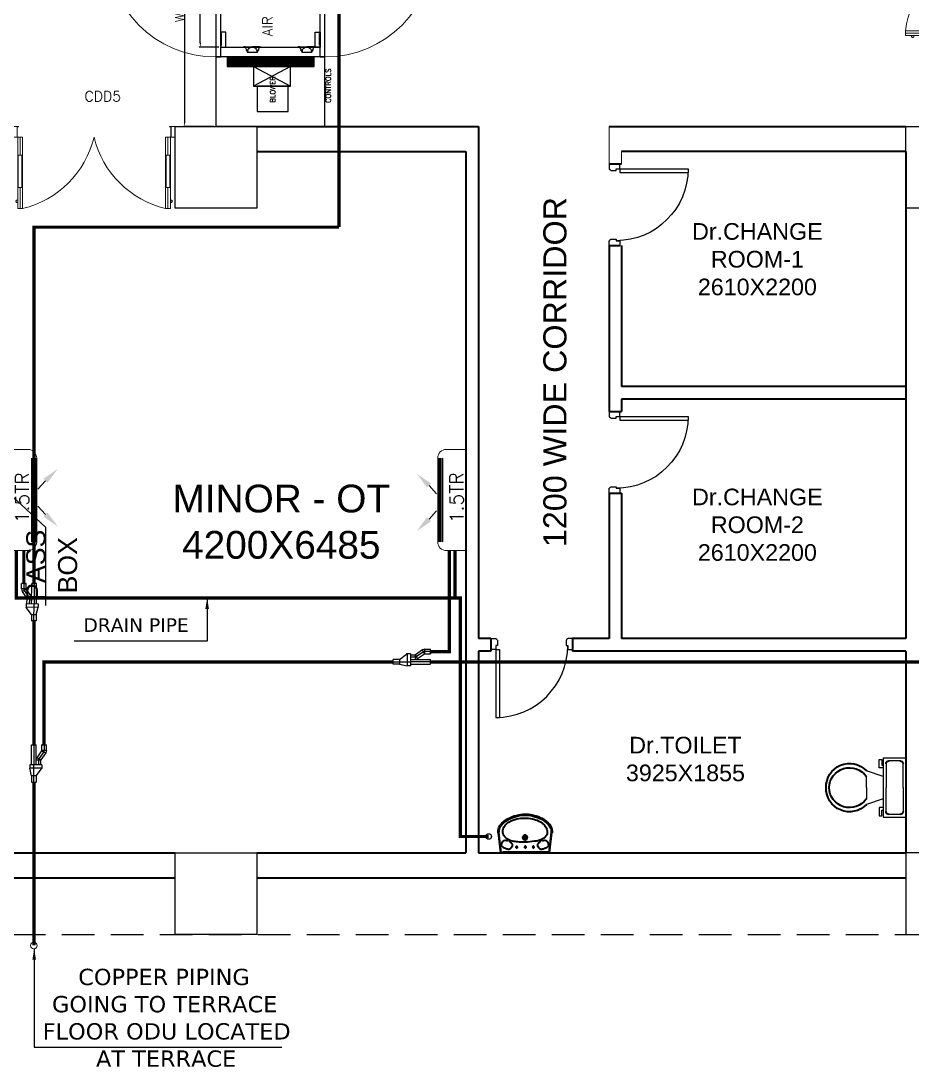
# Model space of a CAD drawing. Extents: x 3550807 to 4078732, y -628171 to -515859.
# Drawn here: x 3939848 to 3948032, y -540371 to -530760 of the extents above; entities that cross this region are included whole.
import ezdxf
from ezdxf.enums import TextEntityAlignment as Align

# ---------------------------------------------------------------- set-up
doc = ezdxf.new("R2010")
doc.units = 0
doc.header["$LTSCALE"] = 6
doc.header["$MEASUREMENT"] = 0
doc.linetypes.add('HIDDEN', pattern=[0.375, 0.25, -0.125])
doc.layers.get('0').update_dxf_attribs({"linetype": 'CONTINUOUS'})
doc.layers.get('Defpoints').update_dxf_attribs({"linetype": 'CONTINUOUS'})
for name, color, linetype, lineweight in [('1200 Door', 144, 'CONTINUOUS', 5), ('1Y-JOINT', 1, 'CONTINUOUS', 25), ('Double Leaf Door', 4, 'CONTINUOUS', 18), ('M-VRF- CKT', 5, 'CONTINUOUS', 30), ('MEP_HVAC_VRF_COPPER_PIPE', 6, 'CONTINUOUS', 9), ('vrf', 6, 'CONTINUOUS', 30), ('WALL', 10, 'CONTINUOUS', 35), ('WIN', 151, 'CONTINUOUS', 9)]:
    doc.layers.add(name, color=color, linetype=linetype, lineweight=lineweight)
for name, color, linetype in [('AC CKT-8', 110, 'CONTINUOUS'), ('AC-AHU', 7, 'CONTINUOUS'), ('AIR SHOWER', 7, 'CONTINUOUS'), ('Chajja', 7, 'CONTINUOUS'), ('COL', 5, 'CONTINUOUS'), ('DIM', 7, 'CONTINUOUS'), ('DOOR', 44, 'CONTINUOUS'), ('HTL-COPPER PIPE', 6, 'CONTINUOUS'), ('HVAC_HI-WALL_1.5TR', 5, 'CONTINUOUS'), ('MEP_HVAC_DRAIN_PIPE', 7, 'CONTINUOUS'), ('MEP_HVAC_TEXT', 7, 'CONTINUOUS')]:
    doc.layers.add(name, color=color, linetype=linetype)
doc.styles.add('ARIAL', font='arial.ttf')
doc.styles.add('ROMANS', font='romans.shx')
doc.styles.get("Standard").update_dxf_attribs({"font": 'SIMPLEX'})
doc.styles.add('VERDANA', font='verdana.ttf')
doc.dimstyles.new('BIGDFD', dxfattribs={"dimtxt": 8, "dimasz": 4, "dimexe": 1, "dimexo": 2, "dimtad": 1, "dimlfac": 10, "dimtxsty": 'Standard', "dimcen": 2.5, "dimclrd": 5, "dimclre": 3, "dimclrt": 1, "dimadec": 0, "dimazin": 0, "dimtfac": 1, "dimtmove": 0, "dimatfit": 3, "dimfxl": 0, "dimarcsym": 0})
doc.dimstyles.new('BIGDFD$0', dxfattribs={"dimtxt": 8, "dimasz": 4, "dimexe": 1, "dimexo": 2, "dimtad": 1, "dimlfac": 10, "dimtxsty": 'Standard', "dimcen": 2.5, "dimclrd": 5, "dimclre": 3, "dimclrt": 1, "dimadec": 0, "dimazin": 0, "dimtfac": 1, "dimtmove": 0, "dimatfit": 3, "dimfxl": 0, "dimarcsym": 0})
doc.dimstyles.new('TEXT', dxfattribs={"dimscale": 0, "dimtxt": 500, "dimasz": 100, "dimexe": 75, "dimexo": 100, "dimgap": 50, "dimtad": 0, "dimdec": 0, "dimzin": 0, "dimdsep": 46, "dimtxsty": 'ARIAL', "dimblk": 'OBLIQUE', "dimcen": 0.09, "dimdle": 100, "dimclrd": 256, "dimclre": 256, "dimclrt": 6, "dimadec": 0, "dimazin": 0, "dimtfac": 1, "dimtdec": 0, "dimtofl": 0, "dimtmove": 2, "dimatfit": 3, "dimfxl": 0, "dimfrac": 2, "dimtolj": 1, "dimtzin": 0, "dimarcsym": 0})

# ---------------------------------------------------------------- blocks, each defined once
blk = doc.blocks.new('_Oblique')
at = {"color": 0, "linetype": 'ByBlock', "lineweight": -2}
blk.add_line((-0.5, -0.5), (0.5, 0.5), dxfattribs=at)
blk = doc.blocks.new('750')
at = {"layer": 'DOOR', "color": 8}
for p, q in [((-50, 705), (-47.5, 705)), ((-35, 690), (-35, 692.5)), ((-50, 45), (-47.5, 45)), ((-35, 60), (-35, 57.5)), ((50, 45), (50, 80)), ((50, 80), (675, 80)), ((50, 45), (675, 45)), ((675, 45), (675, 80))]:
    blk.add_line(p, q, dxfattribs=at)
for points in [[(15, 690), (15, 705), (50, 705), (50, 750), (-50, 750), (-50, 705)], [(-35, 690), (15, 690)], [(15, 60), (15, 45), (50, 45), (50, 0), (-50, 0), (-50, 45)], [(-35, 60), (15, 60)]]:
    blk.add_lwpolyline(points, dxfattribs=at)
for centre, radius, start, end in [((-35, 705), 12.5, 180, 270), ((15, 45), 660, 0, 90), ((-35, 45), 12.5, 90, 180)]:
    blk.add_arc(centre, radius, start, end, dxfattribs=at)
blk = doc.blocks.new('1500x2100x100 DD')
at = {"layer": 'Double Leaf Door'}
for points in [[(49.2, 263.9), (54.1, 263.9), (54.1, 560.4), (49.2, 560.4)], [(92.8, 560.4), (87.8, 560.4), (87.8, 263.9), (92.8, 263.9)], [(1407.2, 560.4), (1412.2, 560.4), (1412.2, 263.9), (1407.2, 263.9)], [(1450.8, 263.9), (1445.9, 263.9), (1445.9, 560.4), (1450.8, 560.4)]]:
    blk.add_hatch(color=6, dxfattribs=at).paths.add_polyline_path(points)
at = {"layer": 'Double Leaf Door', "color": 8}
for p, q in [((34.8, 696.7), (34.8, 678.8)), ((49.2, 698.7), (36.7, 698.7)), ((36.7, 676.8), (49.2, 676.8)), ((49.2, 100), (49.2, 754.2)), ((49.2, 754.2), (92.8, 754.2)), ((49.2, 698.7), (49.2, 676.8)), ((71, 560.4), (71, 754.2)), ((92.8, 754.2), (92.8, 100)), ((1450.8, 754.2), (1407.2, 754.2)), ((1407.2, 754.2), (1407.2, 100)), ((1429, 560.4), (1429, 754.2)), ((1450.8, 100), (1450.8, 754.2)), ((1450.8, 698.7), (1463.3, 698.7)), ((1450.8, 698.7), (1450.8, 676.8)), ((1463.3, 676.8), (1450.8, 676.8)), ((1465.2, 696.7), (1465.2, 678.8)), ((71, 100), (71, 263.9)), ((1429, 100), (1429, 263.9)), ((5, 100), (5, 0)), ((45.2, 100), (5, 100)), ((7, 98), (7, 2)), ((43.2, 98), (7, 98)), ((43.2, 3), (43.2, 98)), ((45.2, 5), (45.2, 100)), ((92.8, 100), (49.2, 100)), ((1407.2, 100), (1450.8, 100)), ((1454.8, 5), (1454.8, 100)), ((1454.8, 100), (1495, 100)), ((1456.8, 3), (1456.8, 98)), ((1456.8, 98), (1493, 98)), ((1493, 98), (1493, 2)), ((1495, 100), (1495, 0)), ((5, 0), (45.2, 0)), ((7, 2), (45.2, 2)), ((55.1, 3), (43.2, 3)), ((57.1, 5), (45.2, 5)), ((45.2, 2), (55.1, 2)), ((45.2, 0), (57.1, 0)), ((55.1, 2), (55.1, 3)), ((57.1, 0), (57.1, 5)), ((1442.9, 0), (1442.9, 5)), ((1442.9, 5), (1454.8, 5)), ((1454.8, 0), (1442.9, 0)), ((1444.9, 2), (1444.9, 3)), ((1444.9, 3), (1456.8, 3)), ((1454.8, 2), (1444.9, 2)), ((1493, 2), (1454.8, 2)), ((1495, 0), (1454.8, 0))]:
    blk.add_line(p, q, dxfattribs=at)
at = {"layer": 'Double Leaf Door', "color": 6}
for p, q in [((92.8, 560.4), (49.2, 560.4)), ((49.2, 560.4), (49.2, 263.9)), ((54.1, 263.9), (54.1, 560.4)), ((87.8, 263.9), (87.8, 560.4)), ((92.8, 263.9), (92.8, 560.4)), ((1407.2, 263.9), (1407.2, 560.4)), ((1407.2, 560.4), (1450.8, 560.4)), ((1412.2, 263.9), (1412.2, 560.4)), ((1445.9, 263.9), (1445.9, 560.4)), ((1450.8, 560.4), (1450.8, 263.9)), ((49.2, 263.9), (92.8, 263.9)), ((1450.8, 263.9), (1407.2, 263.9))]:
    blk.add_line(p, q, dxfattribs=at)
at = {"layer": 'Double Leaf Door', "color": 6, "ltscale": 100}
for p, q in [((87.8, 560.4), (87.8, 263.9)), ((1412.2, 560.4), (1412.2, 263.9))]:
    blk.add_line(p, q, dxfattribs=at)
at = {"layer": 'Double Leaf Door', "color": 6}
for points in [[(49.2, 560.4), (49.2, 263.9), (54.1, 263.9), (54.1, 560.4), (49.2, 560.4)], [(92.8, 560.4), (92.8, 263.9), (87.8, 263.9), (87.8, 560.4), (92.8, 560.4)], [(1407.2, 560.4), (1407.2, 263.9), (1412.2, 263.9), (1412.2, 560.4), (1407.2, 560.4)], [(1450.8, 560.4), (1450.8, 263.9), (1445.9, 263.9), (1445.9, 560.4), (1450.8, 560.4)]]:
    blk.add_lwpolyline(points, dxfattribs=at)
at = {"layer": 'Double Leaf Door', "ltscale": 5000}
for points in [[(49.2, 560.4), (49.2, 263.9), (54.1, 263.9), (54.1, 560.4), (49.2, 560.4)], [(1450.8, 560.4), (1450.8, 263.9), (1445.9, 263.9), (1445.9, 560.4), (1450.8, 560.4)]]:
    blk.add_lwpolyline(points, dxfattribs=at)
at = {"layer": 'Double Leaf Door', "color": 8}
for centre, radius, start, end in [((34.8, 687.7), 3.72, 90, 270), ((36.7, 696.7), 1.98, 90, 180), ((36.7, 678.8), 1.98, 180, 270), ((-111.3, -108), 886, 13.57447, 76.68363), ((1611.3, -108), 886, 103.31637, 166.42553), ((1463.3, 696.7), 1.98, 0, 90), ((1463.3, 678.8), 1.98, 270, 0), ((1465.2, 687.7), 3.72, 270, 90)]:
    blk.add_arc(centre, radius, start, end, dxfattribs=at)
blk = doc.blocks.new('1800x80')
at = {"layer": 'Double Leaf Door'}
for points in [[(101770.4, -25417.9), (101775.3, -25417.9), (101775.3, -25121.4), (101770.4, -25121.4)], [(101814, -25121.4), (101809.1, -25121.4), (101809.1, -25417.9), (101814, -25417.9)], [(103113.4, -25121.4), (103118.4, -25121.4), (103118.4, -25417.9), (103113.4, -25417.9)], [(103157.1, -25417.9), (103152.1, -25417.9), (103152.1, -25121.4), (103157.1, -25121.4)]]:
    blk.add_hatch(color=6, dxfattribs=at).paths.add_polyline_path(points)
at = {"layer": 'Double Leaf Door', "color": 8}
for p, q in [((101756, -24985.1), (101756, -25003.1)), ((101770.4, -24983.1), (101758, -24983.1)), ((101770.4, -25581.8), (101770.4, -24927.6)), ((101770.4, -24927.6), (101814, -24927.6)), ((101770.4, -24983.1), (101770.4, -25005)), ((101792.2, -25121.4), (101792.2, -24927.6)), ((101814, -24927.6), (101814, -25581.8)), ((103157.1, -24927.6), (103113.4, -24927.6)), ((103113.4, -24927.6), (103113.4, -25581.8)), ((103135.3, -25121.4), (103135.3, -24927.6)), ((103157.1, -25581.8), (103157.1, -24927.6)), ((103157.1, -24983.1), (103169.5, -24983.1)), ((103157.1, -24983.1), (103157.1, -25005)), ((103171.5, -24985.1), (103171.5, -25003.1)), ((101758, -25005), (101770.4, -25005)), ((103169.5, -25005), (103157.1, -25005)), ((101792.2, -25581.8), (101792.2, -25417.9)), ((103135.3, -25581.8), (103135.3, -25417.9)), ((101726.2, -25581.8), (101726.2, -25681.8)), ((101766.4, -25581.8), (101726.2, -25581.8)), ((101728.2, -25583.8), (101728.2, -25679.8)), ((101764.4, -25583.8), (101728.2, -25583.8)), ((101764.4, -25678.9), (101764.4, -25583.8)), ((101766.4, -25676.9), (101766.4, -25581.8)), ((101814, -25581.8), (101770.4, -25581.8)), ((103113.4, -25581.8), (103157.1, -25581.8)), ((103161.1, -25676.9), (103161.1, -25581.8)), ((103161.1, -25581.8), (103201.2, -25581.8)), ((103163, -25678.9), (103163, -25583.8)), ((103163, -25583.8), (103199.3, -25583.8)), ((103199.3, -25583.8), (103199.3, -25679.8)), ((103201.2, -25581.8), (103201.2, -25681.8)), ((101726.2, -25681.8), (101766.4, -25681.8)), ((101728.2, -25679.8), (101766.4, -25679.8)), ((101776.3, -25678.9), (101764.4, -25678.9)), ((101778.3, -25676.9), (101766.4, -25676.9)), ((101766.4, -25679.8), (101776.3, -25679.8)), ((101766.4, -25681.8), (101778.3, -25681.8)), ((101776.3, -25679.8), (101776.3, -25678.9)), ((101778.3, -25681.8), (101778.3, -25676.9)), ((103149.1, -25681.8), (103149.1, -25676.9)), ((103149.1, -25676.9), (103161.1, -25676.9)), ((103161.1, -25681.8), (103149.1, -25681.8)), ((103151.1, -25679.8), (103151.1, -25678.9)), ((103151.1, -25678.9), (103163, -25678.9)), ((103161.1, -25679.8), (103151.1, -25679.8)), ((103199.3, -25679.8), (103161.1, -25679.8)), ((103201.2, -25681.8), (103161.1, -25681.8))]:
    blk.add_line(p, q, dxfattribs=at)
at = {"layer": 'Double Leaf Door', "color": 6}
for p, q in [((101814, -25121.4), (101770.4, -25121.4)), ((101770.4, -25121.4), (101770.4, -25417.9)), ((101775.3, -25417.9), (101775.3, -25121.4)), ((101809.1, -25417.9), (101809.1, -25121.4)), ((101814, -25417.9), (101814, -25121.4)), ((103113.4, -25417.9), (103113.4, -25121.4)), ((103113.4, -25121.4), (103157.1, -25121.4)), ((103118.4, -25417.9), (103118.4, -25121.4)), ((103152.1, -25417.9), (103152.1, -25121.4)), ((103157.1, -25121.4), (103157.1, -25417.9)), ((101770.4, -25417.9), (101814, -25417.9)), ((103157.1, -25417.9), (103113.4, -25417.9))]:
    blk.add_line(p, q, dxfattribs=at)
at = {"layer": 'Double Leaf Door', "color": 6, "ltscale": 100}
for p, q in [((101809.1, -25121.4), (101809.1, -25417.9)), ((103118.4, -25121.4), (103118.4, -25417.9))]:
    blk.add_line(p, q, dxfattribs=at)
at = {"layer": 'Double Leaf Door', "color": 6}
for points in [[(101770.4, -25121.4), (101770.4, -25417.9), (101775.3, -25417.9), (101775.3, -25121.4), (101770.4, -25121.4)], [(101814, -25121.4), (101814, -25417.9), (101809.1, -25417.9), (101809.1, -25121.4), (101814, -25121.4)], [(103113.4, -25121.4), (103113.4, -25417.9), (103118.4, -25417.9), (103118.4, -25121.4), (103113.4, -25121.4)], [(103157.1, -25121.4), (103157.1, -25417.9), (103152.1, -25417.9), (103152.1, -25121.4), (103157.1, -25121.4)]]:
    blk.add_lwpolyline(points, dxfattribs=at)
at = {"layer": 'Double Leaf Door', "ltscale": 5000}
for points in [[(101770.4, -25121.4), (101770.4, -25417.9), (101775.3, -25417.9), (101775.3, -25121.4), (101770.4, -25121.4)], [(103157.1, -25121.4), (103157.1, -25417.9), (103152.1, -25417.9), (103152.1, -25121.4), (103157.1, -25121.4)]]:
    blk.add_lwpolyline(points, dxfattribs=at)
at = {"layer": 'Double Leaf Door', "color": 8}
for centre, radius, start, end in [((101758, -24985.1), 1.98, 90, 180), ((101731.8, -25658.9), 736, 6.01421, 83.58626), ((103143.1, -25606.8), 679.9, 92.50464, 177.89489), ((103169.5, -24985.1), 1.98, 0, 90), ((101756, -24994.1), 3.72, 90, 270), ((101758, -25003.1), 1.98, 180, 270), ((103169.5, -25003.1), 1.98, 270, 0), ((103171.5, -24994.1), 3.72, 270, 90)]:
    blk.add_arc(centre, radius, start, end, dxfattribs=at)
blk = doc.blocks.new('*D24')
at = {"layer": 'AIR SHOWER', "color": 3, "lineweight": -2, "transparency": 16777216}
for p, q in [((72.76, 197.74), (72.76, 215.65)), ((162.76, 197.74), (162.76, 215.65))]:
    blk.add_line(p, q, dxfattribs=at)
at = {"layer": 'AIR SHOWER', "color": 5, "lineweight": -2, "transparency": 16777216}
blk.add_line((76.76, 214.65), (158.76, 214.65), dxfattribs=at)
at = {"layer": 'AIR SHOWER', "color": 5, "linetype": 'ByBlock', "transparency": 16777216}
for points in [[(76.76, 215.31), (76.76, 213.98), (72.76, 214.65)], [(158.76, 213.98), (158.76, 215.31), (162.76, 214.65)]]:
    blk.add_solid(points, dxfattribs=at)
at = {"layer": 'Defpoints', "color": 0, "linetype": 'ByBlock', "transparency": 16777216}
for p in [(162.76, 214.65), (72.76, 195.74), (162.76, 195.74)]:
    blk.add_point(p, dxfattribs=at)
at = {"layer": 'AIR SHOWER', "color": 1, "linetype": 'ByBlock', "transparency": 16777216, "insert": (130.44, 219.27), "char_height": 8, "attachment_point": 5}
blk.add_mtext('W1:900', dxfattribs=at)
blk = doc.blocks.new('*D25')
at = {"layer": 'AIR SHOWER', "color": 3, "lineweight": -2, "transparency": 16777216}
for p, q in [((0, 202.24), (0, 230.07)), ((170, 202.24), (170, 230.07))]:
    blk.add_line(p, q, dxfattribs=at)
at = {"layer": 'AIR SHOWER', "color": 5, "lineweight": -2, "transparency": 16777216}
blk.add_line((166, 229.07), (4, 229.07), dxfattribs=at)
at = {"layer": 'AIR SHOWER', "color": 5, "linetype": 'ByBlock', "transparency": 16777216}
for points in [[(4, 229.74), (4, 228.4), (0, 229.07)], [(166, 228.4), (166, 229.74), (170, 229.07)]]:
    blk.add_solid(points, dxfattribs=at)
at = {"layer": 'Defpoints', "color": 0, "linetype": 'ByBlock', "transparency": 16777216}
for p in [(0, 229.07), (0, 200.24), (170, 200.24)]:
    blk.add_point(p, dxfattribs=at)
at = {"layer": 'AIR SHOWER', "color": 1, "linetype": 'ByBlock', "transparency": 16777216, "insert": (115.34, 233.7), "char_height": 8, "attachment_point": 5}
blk.add_mtext('W:1700', dxfattribs=at)
blk = doc.blocks.new('nolllw new')
for p, q in [((-138.6, 13.9), (-138.1, 15.3)), ((-124.2, 15.9), (-137.1, 15.9)), ((-123.3, 15.4), (-107, -15.4)), ((-112.6, 13.9), (-2.6, 13.9)), ((8.1, 15.4), (-8.1, -15.4)), ((9, 15.9), (22, 15.9)), ((23.4, 13.9), (22.7, 15.9)), ((23.4, 13.9), (22.9, 15.3)), ((-100.3, -15.9), (-106.1, -15.9)), ((-14.9, -15.9), (-9, -15.9))]:
    blk.add_line(p, q)
at = {"color": 19}
for p, q in [((-124.2, 15.9), (-57.6, 15.9)), ((9, 15.9), (-57.6, 15.9)), ((-100.1, -34.1), (-15, -34.1))]:
    blk.add_line(p, q, dxfattribs=at)
at = {"color": 1}
for p, q in [((-74.6, 14.6), (-74.6, 10.7)), ((-40.6, 14.6), (-40.6, 10.7)), ((-100, -26.8), (-100, -34.1)), ((-15.1, -26.8), (-15.1, -34.1))]:
    blk.add_line(p, q, dxfattribs=at)
at = {"color": 3}
for p, q in [((-112.9, -4.5), (-112.9, -13.1)), ((-109.6, -16.1), (-109.9, -16.1)), ((-108.7, -16.7), (-100.8, -33.8)), ((-100.3, -34.1), (-100.1, -34.1)), ((-14.8, -34.1), (-15, -34.1)), ((-6.5, -16.7), (-14.4, -33.8)), ((-5.6, -16.1), (-5.3, -16.1)), ((-2.3, -4.5), (-2.3, -13.1))]:
    blk.add_line(p, q, dxfattribs=at)
for centre, radius, start, end in [((-137.1, 14.9), 1, 90, 159.38096), ((-124.2, 14.9), 1, 27.85965, 90), ((9, 14.9), 1, 90, 152.14035), ((22, 14.9), 1, 20.61904, 90), ((-106.1, -14.9), 1, 207.85965, 270), ((-100.3, -14.9), 1, 270, 343.32611), ((-60.8, -26.8), 40.2, 161.52124, 163.32611), ((-54.4, -26.8), 40.2, 16.67389, 18.47876), ((-14.9, -14.9), 1, 196.67389, 270), ((-9, -14.9), 1, 270, 332.14035)]:
    blk.add_arc(centre, radius, start, end)
at = {"color": 1}
for centre, radius, start, end in [((-60.8, -26.8), 39.2, 111.58911, 180), ((-75.6, 10.7), 1, 291.58911, 0), ((-74.2, 14.5), 0.396, 106.69839, 167.52754), ((-41, 14.5), 0.396, 12.47246, 73.30161), ((-39.6, 10.7), 1, 180, 248.41089), ((-54.4, -26.8), 39.2, 0, 68.41089)]:
    blk.add_arc(centre, radius, start, end, dxfattribs=at)
at = {"color": 3}
for centre, radius, start, end in [((-109.9, -13.1), 3, 180, 270), ((-109.6, -17.1), 1, 24.7129, 90), ((-100.3, -33.6), 0.5, 204.7129, 270), ((-14.8, -33.6), 0.5, 270, 335.2871), ((-5.6, -17.1), 1, 90, 155.2871), ((-5.3, -13.1), 3, 270, 0)]:
    blk.add_arc(centre, radius, start, end, dxfattribs=at)
blk = doc.blocks.new('*D26')
at = {"layer": 'AIR SHOWER', "color": 3, "lineweight": -2, "transparency": 16777216}
for p, q in [((172, 200.24), (208.02, 200.24)), ((172, 100.24), (208.02, 100.24))]:
    blk.add_line(p, q, dxfattribs=at)
at = {"layer": 'AIR SHOWER', "color": 5, "lineweight": -2, "transparency": 16777216}
blk.add_line((207.02, 104.24), (207.02, 196.24), dxfattribs=at)
at = {"layer": 'AIR SHOWER', "color": 5, "linetype": 'ByBlock', "transparency": 16777216}
for points in [[(207.68, 196.24), (206.35, 196.24), (207.02, 200.24)], [(206.35, 104.24), (207.68, 104.24), (207.02, 100.24)]]:
    blk.add_solid(points, dxfattribs=at)
at = {"layer": 'Defpoints', "color": 0, "linetype": 'ByBlock', "transparency": 16777216}
for p in [(170, 200.24), (207.02, 200.24), (170, 100.24)]:
    blk.add_point(p, dxfattribs=at)
at = {"layer": 'AIR SHOWER', "color": 1, "linetype": 'ByBlock', "transparency": 16777216, "insert": (202.39, 155.27), "char_height": 8, "attachment_point": 5, "rotation": 90}
blk.add_mtext('D:1000', dxfattribs=at)
blk = doc.blocks.new('*D27')
at = {"layer": 'AIR SHOWER', "color": 3, "lineweight": -2, "transparency": 16777216}
for p, q in [((166, 195.74), (188.83, 195.74)), ((166, 104.74), (188.83, 104.74))]:
    blk.add_line(p, q, dxfattribs=at)
at = {"layer": 'AIR SHOWER', "color": 5, "lineweight": -2, "transparency": 16777216}
blk.add_line((187.83, 191.74), (187.83, 108.74), dxfattribs=at)
at = {"layer": 'AIR SHOWER', "color": 5, "linetype": 'ByBlock', "transparency": 16777216}
for points in [[(188.5, 191.74), (187.17, 191.74), (187.83, 195.74)], [(187.17, 108.74), (188.5, 108.74), (187.83, 104.74)]]:
    blk.add_solid(points, dxfattribs=at)
at = {"layer": 'Defpoints', "color": 0, "linetype": 'ByBlock', "transparency": 16777216}
for p in [(164, 195.74), (164, 104.74), (187.83, 104.74)]:
    blk.add_point(p, dxfattribs=at)
at = {"layer": 'AIR SHOWER', "color": 1, "linetype": 'ByBlock', "transparency": 16777216, "insert": (183.21, 150.24), "char_height": 8, "attachment_point": 5, "rotation": 90}
blk.add_mtext('D1:910', dxfattribs=at)
blk = doc.blocks.new('rhej')
at = {"color": 8, "lineweight": 25}
for p, q in [((271.6, 188.9), (271.6, 266.4)), ((271.6, 266.4), (297.5, 266.4)), ((297.5, 266.4), (297.5, 214.7)), ((297.5, 214.7), (310.4, 214.7)), ((310.4, 279.4), (310.4, -263.7)), ((517.3, 279.4), (310.4, 279.4)), ((336.3, 227.7), (336.3, 7.8)), ((465.6, 253.5), (362.2, 253.5)), ((491.5, 7.8), (491.5, 227.7)), ((517.3, 7.8), (517.3, 279.4)), ((310.4, 111.3), (155.3, 163)), ((155.3, 7.8), (155.3, 111.3)), ((310.4, 188.9), (271.6, 188.9)), ((155.3, 7.8), (155.3, -95.6)), ((336.3, -212), (336.3, 7.8)), ((491.5, 7.8), (491.5, -212)), ((517.3, -263.7), (517.3, 7.8)), ((310.4, -95.6), (155.3, -147.3)), ((271.6, -173.2), (271.6, -250.8)), ((310.4, -173.2), (271.6, -173.2)), ((271.6, -250.8), (297.5, -250.8)), ((297.5, -250.8), (297.5, -199.1)), ((297.5, -199.1), (310.4, -199.1)), ((310.4, -263.7), (517.3, -263.7)), ((465.6, -237.9), (362.2, -237.9))]:
    blk.add_line(p, q, dxfattribs=at)
at = {"color": 8, "extrusion": (0, 0, -1)}
for centre, major_axis, start_param, end_param in [((0, 15.7), (151.4, -151.4), 2.319632, 4.738539), ((0.9, 2.3), (-133.6, -133.6), 0.814663, 3.31238), ((358.9, 230.9), (-16.2, -16.2), 0.643501, 2.498091), ((468.8, 230.9), (16.2, -16.2), 3.785094, 5.639684), ((0, 0), (-151.4, -151.4), 4.686239, 7.105146), ((0.9, 13.4), (-133.6, -133.6), 4.541602, 7.039318), ((358.9, -215.2), (-16.2, -16.2), -0.927295, 0.927295), ((468.8, -215.2), (16.2, -16.2), 5.35589, 7.21048)]:
    blk.add_ellipse(centre, major_axis=major_axis, ratio=1, start_param=start_param, end_param=end_param, dxfattribs=at)
blk = doc.blocks.new('u46')
at = {"color": 8, "lineweight": 25}
for p, q in [((-10.2, 228.4), (174.5, 249.1)), ((-10.2, 220.4), (181.2, 241.9)), ((-0.6, -208.9), (0.6, 208.9)), ((56.5, 80.8), (29.2, 80.8)), ((61.7, 1.6), (29.2, 1.6)), ((44.2, 92.9), (44.2, 66.7)), ((44.2, 13.7), (44.2, -12.6)), ((163.2, 3), (101.8, 3)), ((133.1, -27.2), (133.1, 33.1)), ((61.7, -73.2), (29.2, -73.2)), ((44.2, -61.1), (44.2, -87.4)), ((-10.2, -216.1), (181.2, -237.6)), ((-10.2, -224.1), (174.5, -244.8))]:
    blk.add_line(p, q, dxfattribs=at)
at = {"color": 8, "extrusion": (0, 0, -1)}
for centre, major_axis, start_param, end_param in [((144.8, 128.2), (1.1, 126.1), -1.238036, -0.892193), ((65.8, 198.9), (0, 20.7), -1.101507, 0.481509), ((57.5, 163.3), (-0.3, 56.9), 0.324902, 0.965135), ((208, 103.4), (0, 109.8), -1.431017, -0.436146), ((90.3, 184.5), (0, 17.9), 0.880684, 2.260744), ((189.6, 137.7), (0, 70.9), -0.405199, 0.56573), ((187.7, 150.5), (0, 99.5), -0.132539, 0.848731), ((185.8, 147.6), (0.1, 94.4), -0.049658, 0.838116), ((153.9, 79), (-0.2, 139.7), 0.557563, 1.193786), ((57.3, 20.1), (0, 275.4), 0.806541, 1.180915), ((49.5, 13.5), (-0.1, 293.9), 0.809856, 1.41441), ((56, 154.5), (0, 34), 4.33982, 5.202657), ((64.6, 170.4), (0.3, 49.2), 3.359735, 4.09512), ((62.5, 153), (0, 31.9), 2.620328, 3.422401), ((104.1, 117.8), (-0.2, 26.8), -1.278641, -0.487266), ((96.3, 135.9), (0, 7.39), -0.727724, 1.373337), ((387.1, 47.9), (-0.3, 296.4), -1.495794, -1.328336), ((110.3, 167.2), (-6.08, 6.08), 4.867594, 6.265028), ((110.5, 165), (5.47, 5.47), 2.097053, 3.541809), ((13.1, 6.8), (0, 297.5), 1.141495, 1.637774), ((35, 2.5), (0, 302.7), 1.155365, 1.952189), ((44.2, 80.8), (0.02, 6.43), 3.139035, 9.42222), ((44.2, 1.6), (0.08, 6.43), 3.12883, 9.412015), ((820.2, -1), (0.1, 732.1), -1.56667, -1.474079), ((888.1, 36.7), (0.8, 800.7), 4.558159, 4.668067), ((133.1, 3), (0, 21.6), 3.141254, 9.424439), ((133.1, 3), (-0.1, 15.5), 3.145308, 9.428493), ((133.1, 3), (0, 10.9), 3.142047372431534, 9.42523267961112), ((72.5, -1.7), (-0.1, 274.2), 1.346594, 1.865175), ((44.2, -73.2), (0.02, 6.43), 3.139035, 9.42222), ((263.1, -73.7), (0.1, 166.8), 4.181112, 4.641559), ((56.1, -13.3), (0.2, 287), 1.808981, 2.322804), ((62.5, -10.9), (0, 247.5), 1.579809, 2.112792), ((56, -148.1), (0, 34), 4.222121, 5.084958), ((64.6, -163.9), (0.1, 49.2), -0.960797, -0.225412), ((144.8, -121.8), (-0.3, 126.1), 4.027191, 4.373034), ((62.5, -146.6), (-0.1, 31.9), -0.276767, 0.525307), ((57.5, -156.9), (0.3, 56.9), 2.176458, 2.816691), ((104.1, -111.4), (0.2, 26.8), 3.628858, 4.420234), ((96.6, -128.2), (-0.03, 8.55), 1.455188, 3.796569), ((110.3, -160.8), (-6.08, 6.08), 4.730546, 6.12798), ((111.3, -159.3), (6.17, 6.17), 4.354779, 6.027124), ((90.3, -178.1), (0, 17.9), 0.880848, 2.260908), ((192.6, -126.1), (0, 80.1), 3.554495, 4.299548), ((163.1, -79.8), (0.2, 126), 2.054055, 2.802751), ((171.7, -117.2), (-0.1, 123.1), 2.127435, 2.640092), ((124.5, -51.6), (-0.2, 200.3), 1.868215, 2.281789), ((65.8, -192.5), (0, 20.7), 2.661884, 4.2449), ((181.2, -107), (0, 94.7), 2.890537, 3.362984), ((184.7, -162.2), (-0.1, 83.2), 2.850118, 3.264751), ((188.2, -159.7), (0, 78.1), 2.562376, 3.231693), ((187.2, -138.1), (-0.1, 106), 2.310552, 2.942572)]:
    blk.add_ellipse(centre, major_axis=major_axis, ratio=1, start_param=start_param, end_param=end_param, dxfattribs=at)
blk = doc.blocks.new('HI WALL SPLIT AC UNIT 1.5TR')
at = {"layer": 'HVAC_HI-WALL_1.5TR', "color": 7, "lineweight": 5}
for p, q in [((1295285.1, -129882.4), (1295362.7, -129951.6)), ((1295595, -129882.4), (1295517.4, -129951.6))]:
    blk.add_line(p, q, dxfattribs=at)
at = {"layer": 'HVAC_HI-WALL_1.5TR', "color": 5, "lineweight": 5}
for p, q in [((1295076, -129962.8), (1295847.5, -129962.8)), ((1294997.2, -130220.8), (1294997.2, -130041.6)), ((1295926.2, -130220.8), (1295926.2, -130041.6)), ((1294997.2, -130220.8), (1295926.2, -130220.8))]:
    blk.add_line(p, q, dxfattribs=at)
at = {"layer": 'HVAC_HI-WALL_1.5TR', "color": 8, "lineweight": 5}
for p, q in [((1295076, -129969.7), (1295847.5, -129969.7)), ((1295076, -129979), (1295847.5, -129979)), ((1295076, -129988.2), (1295847.5, -129988.2)), ((1295076, -129999.8), (1295847.5, -129999.8)), ((1295076, -130009), (1295847.5, -130009))]:
    blk.add_line(p, q, dxfattribs=at)
at = {"layer": 'HVAC_HI-WALL_1.5TR', "color": 5, "lineweight": 5}
for centre, start, end in [((1295076, -130041.6), 90, 180), ((1295847.5, -130041.6), 0, 90)]:
    blk.add_arc(centre, 78.8, start, end, dxfattribs=at)
at = {"layer": 'HVAC_HI-WALL_1.5TR', "color": 7, "lineweight": 5}
for points in [[(1295304, -129864.2), (1295266.2, -129900.6), (1295175.9, -129769)], [(1295576.1, -129864.2), (1295613.9, -129900.6), (1295704.2, -129769)]]:
    blk.add_solid(points, dxfattribs=at)
blk = doc.blocks.new('Y-JOINT')
at = {"layer": '1Y-JOINT', "extrusion": (7.0061e-12, -6.61628e-05, 1)}
for p, q in [((416463, -2646, 0), (416247, -2646, 0)), ((416247, -2646, 0), (416247, -2697, 0)), ((416247, -2671, 0), (416463, -2671, 0)), ((416463, -2697, 0), (416247, -2697, 0)), ((416412, -2747, 0), (416412, -2697, 0)), ((416463, -2697, 0), (416412, -2697, 0)), ((416463, -2757, 0), (416463, -2628, 0)), ((416463, -2628, 0), (416499, -2628, 0)), ((416499, -2757, 0), (416499, -2628, 0)), ((416579, -2646, 0), (416499, -2628, 0)), ((416579, -2697, 0), (416506, -2754, 0)), ((416306, -2756, 0), (416247, -2756, 0)), ((416247, -2772, 0), (416247, -2756, 0)), ((416247, -2756, 0), (416247, -2807, 0)), ((416247, -2781, 0), (416306, -2781, 0)), ((416306, -2807, 0), (416247, -2807, 0)), ((416306, -2756, 0), (416306, -2807, 0)), ((416310, -2755, 0), (416386, -2703, 0)), ((416310, -2755, 0), (416333, -2801, 0)), ((416321, -2778, 0), (416399, -2725, 0)), ((416333, -2801, 0), (416408, -2748, 0)), ((416408, -2748, 0), (416386, -2703, 0)), ((416412, -2722, 0), (416463, -2722, 0)), ((416463, -2747, 0), (416412, -2747, 0)), ((416463, -2757, 0), (416499, -2757, 0))]:
    blk.add_line(p, q, dxfattribs=at)
at = {"layer": '1Y-JOINT', "extrusion": (6.9964e-12, -6.61628e-05, 1)}
for p, q in [((416647, -2671, 0), (416463, -2671, 0)), ((416579, -2646, 0), (416647, -2646, 0)), ((416579, -2697, 0), (416647, -2697, 0)), ((416647, -2646, 0), (416647, -2697, 0))]:
    blk.add_line(p, q, dxfattribs=at)
at = {"layer": '1Y-JOINT'}
blk.add_line((416579, -2697, 0), (416579, -2646, 0), dxfattribs=at)
at = {"layer": '1Y-JOINT', "extrusion": (7.0061e-12, -6.61628e-05, 1)}
for centre, radius, start, end in [((416412, -2756, 0), 59.5, 90, 116.0671), ((416306, -2747, 0), 8.85, 270, 296.0671), ((416306, -2747, 0), 34.2, 270, 296.0671), ((416306, -2747, 0), 59.5, 270, 296.0671), ((416412, -2756, 0), 34.2, 90, 116.0671), ((416412, -2756, 0), 8.85, 90, 116.0671), ((416499, -2749, 0), 8.85, 270, 321.3789)]:
    blk.add_arc(centre, radius, start, end, dxfattribs=at)
blk = doc.blocks.new('A$C4D743431')
at = {"layer": 'AC CKT-8', "xscale": 0.933787291884793, "yscale": 0.933787291884793, "zscale": 0.933787291884793, "rotation": 359.9999939263457}
blk.add_blockref('Y-JOINT', (-389060, 2495, 0), dxfattribs=at)
blk = doc.blocks.new('G$C4406566D')
at = {"layer": 'M-VRF- CKT', "xscale": 0.8031807735897878, "yscale": 0.8031807735897878, "zscale": 0.8031807735897878, "rotation": 180}
blk.add_blockref('A$C4D743431', (-224.2, -88.8, 0), dxfattribs=at)
blk.add_blockref('A$C4D743431', (-224.2, -88.8, 0), dxfattribs=at)
blk = doc.blocks.new('G$C186CAD5F')
at = {"layer": 'vrf', "color": 3, "xscale": 8.96419313933734, "yscale": 8.96419313933734, "zscale": 8.96419313933734, "rotation": 270.0000005682937}
blk.add_blockref('G$C4406566D', (796, -2010, 0), dxfattribs=at)
blk = doc.blocks.new('AIR SHOWER')
at = {"layer": 'AIR SHOWER'}
h = blk.add_hatch(dxfattribs=at)
h.set_pattern_fill('ANSI37', color=8, scale=0.24, angle=180, style=0)
h.set_pattern_definition([(45, (-36516.70436, 5170.6153), (-0.538815367, 0.538815367), []), (135, (-36516.70436, 5170.6153), (-0.538815367, -0.538815367), [])])
h.paths.add_polyline_path([(63.7649, 110.1138), (54.9235, 110.1138), (54.9235, 189.8012), (63.7649, 189.8012)])
h = blk.add_hatch(dxfattribs=at)
h.set_pattern_fill('ANSI37', color=8, scale=0.24, angle=180, style=0)
h.set_pattern_definition([(45, (-52704.6564, 3586.6221), (-0.538815367, 0.538815367), []), (135, (-52704.6564, 3586.6221), (-0.538815367, -0.538815367), [])])
h.paths.add_polyline_path([(54.9235, 189.5272), (63.7649, 189.5272), (63.7649, 182.3028), (54.9235, 182.3028)])
at = {"layer": 'AIR SHOWER', "color": 8}
for p, q in [((159.5, 200.2351), (159.5, 300.4701)), ((164, 300.4701), (159.5, 300.4701)), ((164, 300.4701), (164, 200.2351)), ((171.05, 295.4201), (164, 295.4201)), ((171.05, 293.5201), (164, 293.5201)), ((159.5, 265.8021), (160.1, 265.8021)), ((160.1, 234.8021), (160.1, 265.8021)), ((160.1, 264.3021), (163.4, 264.3021)), ((163.4, 265.8021), (163.4, 234.8021)), ((163.4, 265.8021), (164, 265.8021)), ((159.5, 234.8021), (160.1, 234.8021)), ((160.1, 236.3021), (163.4, 236.3021)), ((163.4, 234.8021), (164, 234.8021)), ((0, 100.2351), (0, 200.2351)), ((0, 200.2351), (170, 200.2351)), ((63.7649, 200.2351), (63.7649, 195.7351)), ((63.7649, 100.2351), (63.7649, 200.2351)), ((63.7649, 195.7351), (164, 195.7351)), ((72.7649, 195.7351), (164, 195.7351)), ((72.7649, 195.7351), (72.7649, 104.7351)), ((162.7649, 195.7351), (162.7649, 104.7351)), ((162.7649, 195.7351), (162.7649, 104.7351)), ((164, 200.2351), (164, 195.7351)), ((170, 100.2351), (170, 200.2351)), ((170, 100.2351), (170, 200.2351)), ((54.9235, 165.7555), (36.841, 131.8309)), ((54.9235, 131.8309), (36.841, 165.7555)), ((0, 100.2351), (170, 100.2351)), ((63.7649, 104.7351), (164, 104.7351)), ((63.7649, 104.7351), (63.7649, 100.2351)), ((159.5, 100.2351), (159.5, 0)), ((164, 100.2351), (164, 104.7351)), ((164, 0), (164, 100.2351)), ((159.5, 65.6681), (160.1, 65.6681)), ((160.1, 65.6681), (160.1, 34.6681)), ((160.1, 64.1681), (163.4, 64.1681)), ((163.4, 34.6681), (163.4, 65.6681)), ((163.4, 65.6681), (164, 65.6681)), ((159.5, 34.6681), (160.1, 34.6681)), ((160.1, 36.1681), (163.4, 36.1681)), ((163.4, 34.6681), (164, 34.6681)), ((164, 0), (159.5, 0)), ((171.05, 6.95), (164, 6.95)), ((171.05, 5.05), (164, 5.05))]:
    blk.add_line(p, q, dxfattribs=at)
for points in [[(86.4277, 195.7351), (72.7649, 195.7351), (72.7649, 191.2865), (86.4277, 191.2865)], [(74.6432, 195.334), (85.2425, 195.334), (85.2425, 195.7351), (74.6432, 195.7351)], [(63.7649, 190.0987), (54.9235, 190.0987), (54.9235, 110.1138), (63.7649, 110.1138)], [(54.9235, 165.7555), (36.841, 165.7555), (36.841, 131.8309), (54.9235, 131.8309)], [(36.841, 162.4912), (13.6037, 162.4912), (13.6037, 133.8537), (36.841, 133.8537)], [(86.4277, 104.7351), (72.7649, 104.7351), (72.7649, 109.1836), (86.4277, 109.1836)], [(22.7846, 100.2351), (32.79, 100.2351), (32.79, 100.2351), (22.7846, 100.2351)], [(22.7846, 100.2351), (34.2228, 100.2351), (34.2228, 99.8821), (22.7846, 99.8821)], [(38.3459, 100.2351), (39.8996, 100.2351), (39.8996, 99.8823), (38.3459, 99.8823)], [(74.6432, 105.1361), (85.2425, 105.1361), (85.2425, 104.7351), (74.6432, 104.7351)]]:
    blk.add_lwpolyline(points, close=True, dxfattribs=at)
at = {"layer": 'AIR SHOWER', "color": 8, "lineweight": 0}
for centre, start, end in [((164, 200.2351), 90, 180), ((164, 100.2351), 180, 270)]:
    blk.add_arc(centre, 100.2351, start, end, dxfattribs=at)
at = {"layer": 'AIR SHOWER', "color": 8}
for centre in [(171.05, 294.4701), (171.05, 6)]:
    blk.add_arc(centre, 0.95, 270, 90, dxfattribs=at)
at = {"layer": 'AIR SHOWER', "color": 8, "xscale": -0.1, "yscale": 0.1, "zscale": 0.1}
for p, rotation in [((164.3039, 177.8504), 89.99999999999997), ((71.3723, 172.6198), 269.9999999999856), ((164.3039, 127.8504), 89.99999999999997), ((71.3723, 122.6198), 269.9999999999856)]:
    blk.add_blockref('nolllw new', p, dxfattribs=dict(at, rotation=rotation))
at = {"layer": 'AIR SHOWER', "color": 8}
for s, height, p in [('EXIT', 9.14932, (105.2922, 244.8428)), ('AIR SHOWER', 9.14932, (82.7486, 148.4504)), ('BLOWER', 4.57466, (21.8029, 145.8279)), ('CONTROLS', 4.57466, (21.5589, 94.8755)), ('ENTRY', 9.14932, (107.2005, 68.4017))]:
    blk.add_text(s, height=height, dxfattribs=at).set_placement(p)
for base, p1, p2, angle, text, dimstyle, picture, middle in [((0, 229.071), (170, 200.2351), (0, 200.2351), 180, 'W:1700', 'BIGDFD', '*D25', (115.3408, 229.071)), ((162.7649, 214.648), (72.7649, 195.7351), (162.7649, 195.7351), 180, 'W1:900', 'BIGDFD', '*D24', (130.4357, 214.648)), ((207.0183, 200.2351), (170, 100.2351), (170, 200.2351), 90, 'D:<>', 'BIGDFD$0', '*D26', (207.0183, 155.2726))]:
    dim = blk.add_linear_dim(base=base, p1=p1, p2=p2, angle=angle, text=text, dimstyle=dimstyle, dxfattribs=at)
    dim.commit()
    dim.dimension.update_dxf_attribs({"geometry": picture, "text_midpoint": middle, "dimtype": 160})
dim = blk.add_linear_dim(base=(187.8331, 104.7351), p1=(164, 195.7351), p2=(164, 104.7351), angle=90, text='D1:<>', dimstyle='BIGDFD$0', dxfattribs=at)
dim.commit()
dim.dimension.update_dxf_attribs({"geometry": '*D27', "text_midpoint": (183.2081, 150.2351)})
blk = doc.blocks.new('1232')
at = {"layer": 'Chajja', "color": 8, "linetype": 'HIDDEN', "ltscale": 200}
blk.add_line((-27545, -1269.8), (-5030, -1269.8), dxfattribs=at)
at = {"layer": 'COL', "color": 8}
for points in [[(-17505, 6155.2), (-16755, 6155.2), (-16755, 5405.2), (-17505, 5405.2)], [(-10795, 6155.2), (-10045, 6155.2), (-10045, 5405.2), (-10795, 5405.2)], [(-17505, -519.8), (-16755, -519.8), (-16755, -1269.8), (-17505, -1269.8)], [(-10045, -519.8), (-10795, -519.8), (-10795, -1269.8), (-10045, -1269.8)]]:
    blk.add_lwpolyline(points, close=True, dxfattribs=at)
at = {"layer": 'WALL', "color": 8, "linetype": 'ByBlock'}
for p, q in [((-16755, 6155.2), (-14720, 6155.2)), ((-14720, 6155.2), (-14720, 1450.2)), ((-13520, 6155.2), (-10795, 6155.2)), ((-16755, 5925.2), (-14835, 5925.2)), ((-14835, 5925.2), (-14835, -519.8)), ((-10795, 5925.2), (-13405, 5925.2)), ((-10795, 5925.2), (-10795, 1450.2)), ((-13520, 5810), (-13405, 5810)), ((-13520, 5060.2), (-13520, 3535)), ((-13520, 5060.2), (-13417, 5060.2)), ((-13405, 5060.2), (-13405, 3765.2)), ((-10795, 3765.2), (-13405, 3765.2)), ((-13405, 3650.2), (-13405, 3535)), ((-10795, 3650.2), (-13405, 3650.2)), ((-13520, 3535), (-13405, 3535)), ((-13520, 2785.2), (-13520, 1450.2)), ((-13520, 2785.2), (-13405, 2785.2)), ((-13405, 2785.2), (-13405, 1450.2)), ((-14605, 1450.2), (-14720, 1450.2)), ((-14605, 1450.2), (-14605, 1335.2)), ((-13520, 1450.2), (-13855, 1450.2)), ((-13855, 1450.2), (-13855, 1335.2)), ((-10795, 1450.2), (-13405, 1450.2)), ((-14720, 1335.2), (-14720, -519.8)), ((-14605, 1335.2), (-14720, 1335.2)), ((-10795, 1335.2), (-13855, 1335.2)), ((-10795, 1335.2), (-10795, -519.8)), ((-22680, -519.8), (-17505, -519.8)), ((-16755, -519.8), (-14835, -519.8)), ((-14720, -519.8), (-10795, -519.8)), ((-22680, -749.8), (-17505, -749.8)), ((-16755, -749.8), (-10795, -749.8))]:
    blk.add_line(p, q, dxfattribs=at)
at = {"layer": 'WALL', "color": 8, "lineweight": 0}
for p, q in [((-13520, 6155.2), (-13520, 5810)), ((-13405, 5925.2), (-13405, 5810))]:
    blk.add_line(p, q, dxfattribs=at)
at = {"layer": 'AIR SHOWER', "color": 8, "xscale": 10, "yscale": 10, "zscale": 10, "rotation": 90}
blk.add_blockref('AIR SHOWER', (-15127.6, 6155.2), dxfattribs=at)
at = {"layer": 'DOOR', "color": 8, "xscale": -1, "rotation": 180}
for p in [(-13470, 5810.2), (-13470, 3535.2)]:
    blk.add_blockref('750', p, dxfattribs=at)
at = {"layer": 'DOOR', "color": 8, "rotation": 270}
blk.add_blockref('750', (-14605, 1400.2), dxfattribs=at)
at = {"layer": 'Double Leaf Door', "color": 8, "rotation": 90}
blk.add_blockref('1800x80', (-35726.8, -94781.1), dxfattribs=at)
at = {"layer": 'Double Leaf Door', "color": 8, "xscale": -1, "rotation": 180}
blk.add_blockref('1500x2100x100 DD', (-19000, 6155.2), dxfattribs=at)
at = {"layer": 'WALL', "color": 8, "linetype": 'ByBlock'}
blk.add_blockref('rhej', (-11312.3, 72.3), dxfattribs=at)
at = {"layer": 'WALL', "color": 8, "linetype": 'ByBlock', "rotation": 90}
blk.add_blockref('u46', (-14289, -509.6), dxfattribs=at)
at = {"layer": '1200 Door', "color": 8, "linetype": 'ByBlock', "style": 'ROMANS'}
blk.add_text('CDD5', height=94.18, dxfattribs=at).set_placement((-18337.2, 6384.3, -35804.4))
at = {"layer": 'DIM', "color": 8, "style": 'ARIAL'}
blk.add_text('1200 WIDE CORRIDOR', height=212.5, rotation=90, dxfattribs=at).set_placement((-13847.7, 3898), align=Align.BOTTOM_CENTER)
at = {"layer": 'DIM', "color": 8, "attachment_point": 5, "style": 'ARIAL'}
for s, insert, char_height, width in [('Dr.CHANGE\\PROOM-1\\P2610X2200', (-12158.3, 4934), 153, 1198.956), ('MINOR - OT\\P4200X6485', (-16530.4, 2521.8, -101230.8), 255, 2454.158), ('Dr.CHANGE\\PROOM-2\\P2610X2200', (-12158.3, 2494.6), 153, 1198.956), ('Dr.TOILET\\P3925X1855', (-12818.8, 342.2), 153, 1198.956)]:
    blk.add_mtext(s, dxfattribs=dict(at, insert=insert, char_height=char_height, width=width))
at = {"layer": 'DIM', "color": 8, "linetype": 'Continuous', "insert": (-18637.6, 2123.3), "char_height": 175, "width": 1149.25, "attachment_point": 5, "rotation": 90, "style": 'ARIAL'}
blk.add_mtext('PASS BOX', dxfattribs=at)
at = {"layer": 'WIN', "color": 8, "linetype": 'Continuous'}
blk.add_leader([(-19006.3, 2760.3), (-18694.8, 2471.8), (-18694.8, 1754)], dimstyle='TEXT', override={"dimscale": 1, "dimtxt": 200, "dimasz": 50, "dimfxl": 0.18}, dxfattribs=at)

msp = doc.modelspace()

# ---------------------------------------------------------------- linework, layer by layer
at = {"layer": 'MEP_HVAC_DRAIN_PIPE', "linetype": 'ByBlock', "const_width": 30}
for points in [[(3939806, -535625.8), (3939806, -536061.1), (3943882.2, -536061.1), (3943882.2, -538252.5), (3944144.3, -538252.5)], [(3943834.3, -536061.1), (3943834.3, -535625.8)]]:
    msp.add_lwpolyline(points, dxfattribs=at)
at = {"layer": 'MEP_HVAC_DRAIN_PIPE', "linetype": 'ByBlock'}
msp.add_circle((3944144.3, -538252.5), 25, dxfattribs=at)
at = {"layer": 'MEP_HVAC_VRF_COPPER_PIPE', "color": 6, "linetype": 'ByBlock', "const_width": 30}
for points in [[(3942769.3, -526614.4), (3942769.3, -532654.4)], [(3939966.9, -535929), (3939966.9, -532654.4), (3942769.3, -532654.4)], [(3939966.9, -537410.6), (3939966.9, -536271)], [(3939966.9, -539253.8), (3939966.9, -537752.6)]]:
    msp.add_lwpolyline(points, dxfattribs=at)
for points, elevation in [([(3939874.8, -535928.5), (3939874.8, -535625.8)], 0), ([(3943608.7, -536553.3), (3943781.6, -536553.3), (3943781.6, -535625.8)], 0), ([(3943266.7, -536648.5), (3940060.9, -536648.5), (3940060.9, -537410.6)], -50615.4), ([(3951174.7, -536648.5), (3943608.7, -536648.5)], -50615.4)]:
    msp.add_lwpolyline(points, dxfattribs=dict(at, elevation=elevation))
at = {"layer": 'MEP_HVAC_VRF_COPPER_PIPE', "linetype": 'ByBlock'}
msp.add_circle((3939966.9, -539253.8), 30, dxfattribs=at)

# ---------------------------------------------------------------- block references
at = {"linetype": 'ByBlock'}
msp.add_blockref('1232', (3958769.5, -537884), dxfattribs=at)
at = {"layer": 'HTL-COPPER PIPE', "yscale": 0.1271654228864588, "zscale": 0.1271654228864588}
for p, xscale, rotation in [((3939966.9, -536271), 0.1271654228864588, 179.6773938823636), ((3943266.7, -536647.3), 0.1271654228864588, 90.00000000000001), ((3939966.9, -537752.6), -0.1271654228864588, 180)]:
    msp.add_blockref('G$C186CAD5F', p, dxfattribs=dict(at, xscale=xscale, rotation=rotation))
at = {"layer": 'HVAC_HI-WALL_1.5TR'}
for p, rotation in [((4069955.3, 760300.4), 270), ((3813713.7, -1830623), 89.99999999999999)]:
    msp.add_blockref('HI WALL SPLIT AC UNIT 1.5TR', p, dxfattribs=dict(at, rotation=rotation))

# ---------------------------------------------------------------- texts
at = {"layer": 'MEP_HVAC_TEXT', "color": 0, "char_height": 125, "width": 1718.699, "attachment_point": 3, "style": 'VERDANA'}
for s, insert, rotation in [('{\\Fromans|c0;\\C256;1.5TR}', (3939797, -534906.9), 89.99312), ('{\\Fromans|c0;\\C256;1.5TR}', (3943786.5, -534906.9), 89.99312), ('{\\C256;DRAIN PIPE}', (3941389.5, -536247.8), 359.99312)]:
    msp.add_mtext(s, dxfattribs=dict(at, insert=insert, rotation=rotation))
at = {"layer": 'MEP_HVAC_TEXT', "color": 0, "linetype": 'ByBlock', "insert": (3939982.8, -539467.6, 0), "char_height": 150, "width": 2396.033, "attachment_point": 1, "rotation": 359.99312, "style": 'VERDANA'}
msp.add_mtext('\\pi391.50225;{\\C6;COPPER\\C256; PIPING \\P\\pi150.48479;GOING TO TERRACE \\P\\pi65.15907;FLOOR ODU LOCATED \\P\\pi554.69903;AT TERRACE}', dxfattribs=at)

# ---------------------------------------------------------------- leaders
at = {"layer": 'AC-AHU', "linetype": 'ByBlock'}
msp.add_leader([(3941558.1, -536061.1), (3941558.1, -536459), (3940338.1, -536459)], dimstyle='TEXT', override={"dimscale": 1, "dimtxt": 200, "dimasz": 100}, dxfattribs=at)
at = {"layer": 'MEP_HVAC_TEXT', "linetype": 'ByBlock'}
msp.add_leader([(3939969.6, -539283.8, -14384.8), (3939969.6, -540186.8, -14384.8), (3942244.4, -540186.8, -14384.8)], dimstyle='TEXT', override={"dimscale": 1, "dimtxt": 200}, dxfattribs=at)

doc.saveas('drawing.dxf')
